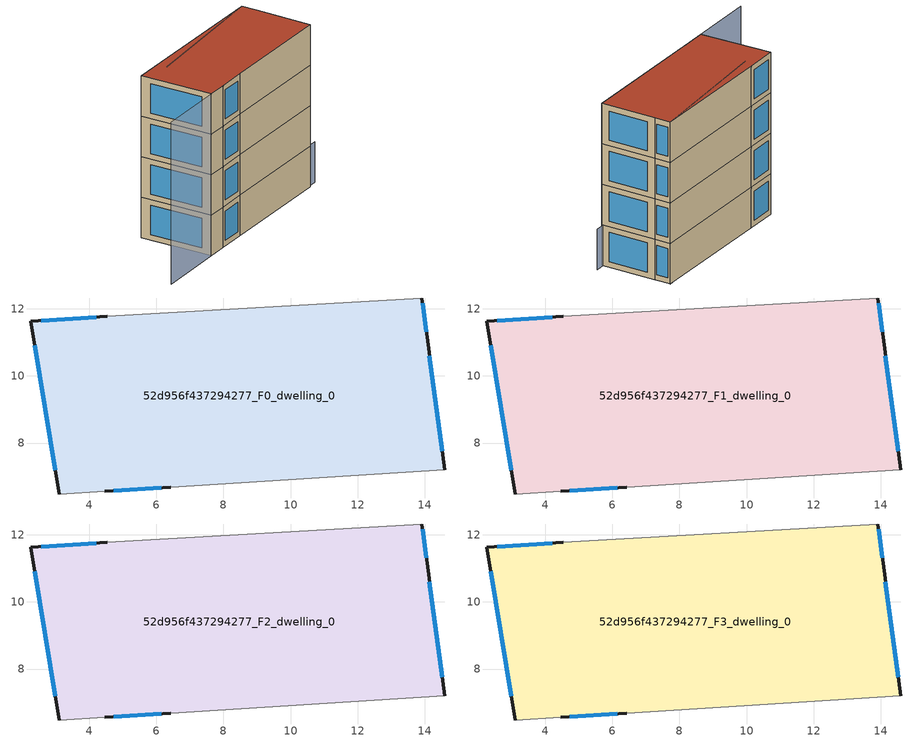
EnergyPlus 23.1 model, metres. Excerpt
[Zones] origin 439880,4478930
52d956f437294277_F0_dwelling_0
 floor ground (EU_floor_Construction): 13.91,12.32 14.07,11.16 14.59,7.2 6.42,6.69 4.47,6.56 3.11,6.48 2.26,11.63 4.53,11.78 z0
 wall outside (EU_wall_Construction): 4.53,11.78 2.26,11.63 3.11,6.48 / 14.59,7.2 14.07,11.16 13.91,12.32 / 4.47,6.56 6.42,6.69 z0:3
 wall adiabatic (EU_wall_Construction): 13.91,12.32 4.53,11.78 / 6.42,6.69 14.59,7.2 / 3.11,6.48 4.47,6.56 z0:3
 window (EU_Window_Construction): 4.22,11.75 2.57,11.65 / 14.05,11.32 13.94,12.16 / 14.52,7.75 14.14,10.61 / 4.74,6.58 6.15,6.67 / 2.38,10.91 2.99,7.2 z0.42:2.58
52d956f437294277_F1_dwelling_0
 floor to 52d956f437294277_F0_dwelling_0 (EU_floor_Construction): 13.91,12.32 14.07,11.16 14.59,7.2 6.42,6.69 4.47,6.56 3.11,6.48 2.26,11.63 4.53,11.78 z3
 wall outside (EU_wall_Construction): 4.53,11.78 2.26,11.63 3.11,6.48 / 14.59,7.2 14.07,11.16 13.91,12.32 / 4.47,6.56 6.42,6.69 z3:6
 wall adiabatic (EU_wall_Construction): 13.91,12.32 4.53,11.78 / 6.42,6.69 14.59,7.2 / 3.11,6.48 4.47,6.56 z3:6
 window (EU_Window_Construction): 4.22,11.75 2.57,11.65 / 14.05,11.32 13.94,12.16 / 14.52,7.75 14.14,10.61 / 4.74,6.58 6.15,6.67 / 2.38,10.91 2.99,7.2 z3.42:5.58
52d956f437294277_F2_dwelling_0
 floor to 52d956f437294277_F1_dwelling_0 (EU_floor_Construction): 13.91,12.32 14.07,11.16 14.59,7.2 6.42,6.69 4.47,6.56 3.11,6.48 2.26,11.63 4.53,11.78 z6
 wall outside (EU_wall_Construction): 4.53,11.78 2.26,11.63 3.11,6.48 / 14.59,7.2 14.07,11.16 13.91,12.32 / 4.47,6.56 6.42,6.69 z6:9
 wall adiabatic (EU_wall_Construction): 13.91,12.32 4.53,11.78 / 6.42,6.69 14.59,7.2 / 3.11,6.48 4.47,6.56 z6:9
 window (EU_Window_Construction): 4.22,11.75 2.57,11.65 / 14.05,11.32 13.94,12.16 / 14.52,7.75 14.14,10.61 / 4.74,6.58 6.15,6.67 / 2.38,10.91 2.99,7.2 z6.42:8.58
52d956f437294277_F3_dwelling_0
 floor to 52d956f437294277_F2_dwelling_0 (EU_floor_Construction): 13.91,12.32 14.07,11.16 14.59,7.2 6.42,6.69 4.47,6.56 3.11,6.48 2.26,11.63 4.53,11.78 z9
 wall outside (EU_wall_Construction): 4.53,11.78 2.26,11.63 3.11,6.48 / 14.59,7.2 14.07,11.16 13.91,12.32 / 4.47,6.56 6.42,6.69 z9:12
 wall adiabatic (EU_wall_Construction): 13.91,12.32 4.53,11.78 / 6.42,6.69 14.59,7.2 / 3.11,6.48 4.47,6.56 z9:12
 window (EU_Window_Construction): 4.22,11.75 2.57,11.65 / 14.05,11.32 13.94,12.16 / 14.52,7.75 14.14,10.61 / 4.74,6.58 6.15,6.67 / 2.38,10.91 2.99,7.2 z9.42:11.58
 roof outside (EU_roof_Construction): 14.59,7.2 14.07,11.16 13.91,12.32 4.53,11.78 2.26,11.63 3.11,6.48 4.47,6.56 6.42,6.69 z12
shading: 6.43,6.69 15.25,7.33 z0:3; 13.92,12.32 4.26,11.05 / -1.6,6.16 4.89,6.6 z0:12
[Building]
EU S2 Campaign: North Axis=0; Terrain=City; Solar Distribution=FullExterior
[Site:Location]
Madrid: Latitude=40.5; Longitude=-3.5; Time Zone=1; Elevation=609
[SizingPeriod:WeatherFileDays]
AnnualSizingPeriod: Begin Month=1; Begin Day of Month=1; End Month=12; End Day of Month=31; Day of Week for Start Day=Monday; Use Weather File Daylight Saving Period=No; Use Weather File Rain and Snow Indicators=No
[MATERIAL]
EU_InternalMass_Material: Roughness=MediumRough; Thickness=0.1; Conductivity=1; Density=1800; Specific Heat=900; Thermal Absorptance=0.9; Solar Absorptance=0.7; Visible Absorptance=0.7
[MATERIAL:NOMASS] Roughness=MediumRough; Thermal Absorptance=0.9; Solar Absorptance=0.7; Visible Absorptance=0.7
Name | Thermal Resistance
EU_wall_NoMass | 1.60022
EU_roof_NoMass | 1.57597
EU_floor_NoMass | 0.470652
[WINDOWMATERIAL:SIMPLEGLAZINGSYSTEM]
EU_Window_SimpleGlazing: UFactor=3.28802; Solar Heat Gain Coefficient=0.85; Visible Transmittance=0.85
[CONSTRUCTION]
EU_wall_Construction: EU_wall_NoMass
EU_roof_Construction: EU_roof_NoMass
EU_floor_Construction: EU_floor_NoMass
EU_InternalMass_Construction: EU_InternalMass_Material
EU_Window_Construction: EU_Window_SimpleGlazing
[ZONE] Type=1; Multiplier=1; Ceiling Height=autocalculate; Volume=180.111; Floor Area=autocalculate; Part of Total Floor Area=Yes
52d956f437294277_F0_dwelling_0; 52d956f437294277_F1_dwelling_0; 52d956f437294277_F2_dwelling_0; 52d956f437294277_F3_dwelling_0
[INTERNALMASS] Construction=EU_InternalMass_Construction; Surface Area=60.037
Name | Zone or ZoneList
52d956f437294277_F0_dwelling_0_EU_InternalMass | 52d956f437294277_F0_dwelling_0
52d956f437294277_F1_dwelling_0_EU_InternalMass | 52d956f437294277_F1_dwelling_0
52d956f437294277_F2_dwelling_0_EU_InternalMass | 52d956f437294277_F2_dwelling_0
52d956f437294277_F3_dwelling_0_EU_InternalMass | 52d956f437294277_F3_dwelling_0
[OTHEREQUIPMENT] Fuel Type=Electricity; Design Level Calculation Method=Watts/Area; Power per Zone Floor Area=1; Fraction Latent=0; Fraction Radiant=0; Fraction Lost=0; Carbon Dioxide Generation Rate=0; EndUse Subcategory=EU_Step8_InternalGains
Name | Zone or ZoneList or Space or SpaceList | Schedule
EU_Step8_InternalGain_52d956f437294277_F0_dwelling_0_f000 | 52d956f437294277_F0_dwelling_0 | EU_Step8_GainSchedule_52d956f437294277_F0_dwelling_0_f000
EU_Step8_InternalGain_52d956f437294277_F1_dwelling_0_f000 | 52d956f437294277_F1_dwelling_0 | EU_Step8_GainSchedule_52d956f437294277_F1_dwelling_0_f000
EU_Step8_InternalGain_52d956f437294277_F2_dwelling_0_f000 | 52d956f437294277_F2_dwelling_0 | EU_Step8_GainSchedule_52d956f437294277_F2_dwelling_0_f000
EU_Step8_InternalGain_52d956f437294277_F3_dwelling_0_f000 | 52d956f437294277_F3_dwelling_0 | EU_Step8_GainSchedule_52d956f437294277_F3_dwelling_0_f000
[ZONEVENTILATION:DESIGNFLOWRATE] Schedule=EU_AlwaysOn; Design Flow Rate Calculation Method=AirChanges/Hour; Air Changes per Hour=0.480704; Ventilation Type=Natural; Fan Pressure Rise=0; Fan Total Efficiency=1; Constant Term Coefficient=1; Temperature Term Coefficient=0; Velocity Term Coefficient=0; Velocity Squared Term Coefficient=0; Minimum Indoor Temperature=-100; Maximum Indoor Temperature=100; Delta Temperature=-100; Minimum Outdoor Temperature=-100; Maximum Outdoor Temperature=100; Maximum Wind Speed=40
Name | Zone or ZoneList or Space or SpaceList
EU_ConstantAir_52d956f437294277_F0_dwelling_0 | 52d956f437294277_F0_dwelling_0
EU_ConstantAir_52d956f437294277_F1_dwelling_0 | 52d956f437294277_F1_dwelling_0
EU_ConstantAir_52d956f437294277_F2_dwelling_0 | 52d956f437294277_F2_dwelling_0
EU_ConstantAir_52d956f437294277_F3_dwelling_0 | 52d956f437294277_F3_dwelling_0
[HVACTEMPLATE:THERMOSTAT] Constant Heating Setpoint=20; Constant Cooling Setpoint=50
EU_HeatOnly_52d956f437294277_F0_dwelling_0; EU_HeatOnly_52d956f437294277_F1_dwelling_0; EU_HeatOnly_52d956f437294277_F2_dwelling_0; EU_HeatOnly_52d956f437294277_F3_dwelling_0
[HVACTEMPLATE:ZONE:IDEALLOADSAIRSYSTEM] System Availability Schedule=EU_AlwaysOn; Maximum Heating Supply Air Temperature=50; Minimum Cooling Supply Air Temperature=13; Maximum Heating Supply Air Humidity Ratio=0.0156; Minimum Cooling Supply Air Humidity Ratio=0.0077; Heating Limit=NoLimit; Cooling Limit=NoLimit; Heating Availability Schedule=EU_AlwaysOn; Cooling Availability Schedule=EU_CoolingOff; Dehumidification Control Type=ConstantSensibleHeatRatio; Cooling Sensible Heat Ratio=0.7; Dehumidification Setpoint=60; Humidification Control Type=None; Humidification Setpoint=30; Outdoor Air Method=None; Outdoor Air Flow Rate per Person=0.00944; Outdoor Air Flow Rate per Zone Floor Area=0; Outdoor Air Flow Rate per Zone=0; Demand Controlled Ventilation Type=None; Outdoor Air Economizer Type=NoEconomizer; Heat Recovery Type=None; Sensible Heat Recovery Effectiveness=0.7; Latent Heat Recovery Effectiveness=0.65
Name | Template Thermostat
52d956f437294277_F0_dwelling_0 | EU_HeatOnly_52d956f437294277_F0_dwelling_0
52d956f437294277_F1_dwelling_0 | EU_HeatOnly_52d956f437294277_F1_dwelling_0
52d956f437294277_F2_dwelling_0 | EU_HeatOnly_52d956f437294277_F2_dwelling_0
52d956f437294277_F3_dwelling_0 | EU_HeatOnly_52d956f437294277_F3_dwelling_0
[SIZING:ZONE] Zone Cooling Design Supply Air Temperature Input Method=SupplyAirTemperature; Zone Cooling Design Supply Air Temperature=13; Zone Heating Design Supply Air Temperature Input Method=SupplyAirTemperature; Zone Heating Design Supply Air Temperature=50; Zone Cooling Design Supply Air Humidity Ratio=0.008; Zone Heating Design Supply Air Humidity Ratio=0.008; Cooling Design Air Flow Method=DesignDay; Cooling Design Air Flow Rate=0; Cooling Minimum Air Flow per Zone Floor Area=0.000762; Cooling Minimum Air Flow=0; Cooling Minimum Air Flow Fraction=0.2; Heating Design Air Flow Method=DesignDay; Heating Design Air Flow Rate=0; Heating Maximum Air Flow per Zone Floor Area=0.002032; Heating Maximum Air Flow=0.141576; Heating Maximum Air Flow Fraction=0.3; Account for Dedicated Outdoor Air System=No; Dedicated Outdoor Air System Control Strategy=NeutralSupplyAir; Dedicated Outdoor Air Low Setpoint Temperature for Design=autosize; Dedicated Outdoor Air High Setpoint Temperature for Design=autosize; Zone Load Sizing Method=Sensible Load Only No Latent Load; Zone Latent Cooling Design Supply Air Humidity Ratio Input Method=HumidityRatioDifference; Zone Cooling Design Supply Air Humidity Ratio Difference=0.005; Zone Latent Heating Design Supply Air Humidity Ratio Input Method=HumidityRatioDifference; Zone Humidification Design Supply Air Humidity Ratio Difference=0.005
52d956f437294277_F0_dwelling_0; 52d956f437294277_F1_dwelling_0; 52d956f437294277_F2_dwelling_0; 52d956f437294277_F3_dwelling_0
[SCHEDULE:CONSTANT]
Name | Hourly Value
EU_AlwaysOn | 1
EU_CoolingOff | 0
[SCHEDULE:FILE] Column Number=1; Rows to Skip at Top=0; Number of Hours of Data=8760; Column Separator=Comma; Interpolate to Timestep=No; Minutes per Item=60; Adjust Schedule for Daylight Savings=Yes
Name | File
EU_Step8_GainSchedule_52d956f437294277_F0_dwelling_0_f000 | ../../schedules/52d956f437294277/52d956f437294277_F0_dwelling_0_f000_gain.csv
EU_Step8_GainSchedule_52d956f437294277_F1_dwelling_0_f000 | ../../schedules/52d956f437294277/52d956f437294277_F1_dwelling_0_f000_gain.csv
EU_Step8_GainSchedule_52d956f437294277_F2_dwelling_0_f000 | ../../schedules/52d956f437294277/52d956f437294277_F2_dwelling_0_f000_gain.csv
EU_Step8_GainSchedule_52d956f437294277_F3_dwelling_0_f000 | ../../schedules/52d956f437294277/52d956f437294277_F3_dwelling_0_f000_gain.csv
